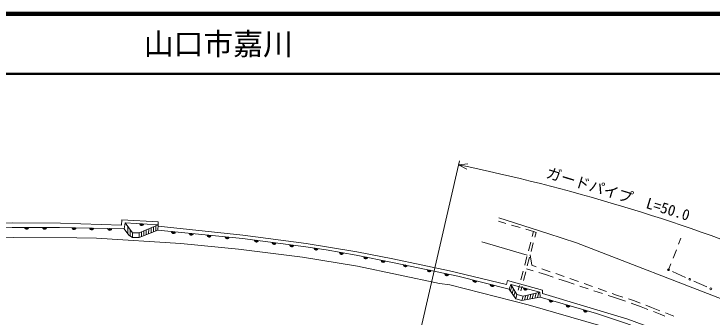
# Model space of a CAD drawing. Units: millimetres, scale not verified. Extents: x 40000 to 680000, y 20000 to 380000.
# Drawn here: x 383274 to 500271, y 329304 to 380000 of the extents above; entities that cross this region are included whole.
import ezdxf
from ezdxf.enums import TextEntityAlignment as Align

# ---------------------------------------------------------------- set-up
doc = ezdxf.new("R2010")
doc.units = ezdxf.units.MM
doc.header["$LTSCALE"] = 1000
for name, color, linetype, lineweight in [('M-BGD', 7, 'Continuous', 13), ('M-STR-HTXT', 7, 'Continuous', 13), ('M-TTL', 2, 'Continuous', 140), ('M-TTL-LINE', 7, 'Continuous', 50)]:
    doc.layers.add(name, color=color, linetype=linetype, lineweight=lineweight)
doc.layers.add('M-TTL-TXT', color=7, linetype='Continuous')
doc.styles.add('ＭＳ ゴシック', font='')
doc.styles.get('ＭＳ ゴシック').set_extended_font_data('MS Gothic')

msp = doc.modelspace()

# ---------------------------------------------------------------- linework, layer by layer
at = {"layer": 'M-BGD'}
for p, q in [((465718, 344972), (464459, 345348)), ((402352, 344445), (402338, 343260)), ((405842, 343222), (405853, 344077)), ((406244, 343376), (406255, 344247)), ((406646, 343529), (406657, 344416)), ((407048, 343683), (407059, 344586)), ((468114, 344259), (466676, 344687)), ((470331, 343598), (469072, 343973)), ((402746, 343928), (402733, 342864)), ((404637, 342762), (404647, 343567)), ((405038, 342915), (405049, 343737)), ((405440, 343069), (405451, 343907)), ((470125, 342800), (470331, 343598)), ((470331, 343598), (470768, 343444)), ((470768, 343444), (470570, 342679)), ((469314, 339659), (461716, 341878)), ((469500, 340380), (469875, 341832)), ((470319, 341711), (469942, 340259)), ((477546, 341687), (507012, 330308)), ((494668, 341474), (495064, 342474)), ((420904, 340671), (431657, 339316)), ((493747, 339149), (494299, 340544)), ((468876, 337959), (469250, 339411)), ((469805, 339729), (470058, 337980)), ((469691, 339291), (469314, 337839)), ((492983, 337219), (493379, 338219)), ((468251, 335538), (468626, 336991)), ((470309, 337035), (469193, 337372)), ((470058, 337980), (470796, 337720)), ((471739, 337387), (473154, 336888)), ((469063, 336871), (468686, 335419)), ((472382, 336408), (471266, 336745)), ((473654, 335975), (472382, 336408)), ((474097, 336556), (475511, 336057)), ((493666, 336910), (495839, 335930)), ((475871, 335219), (474600, 335653)), ((477138, 334802), (475871, 335219)), ((476454, 335724), (477869, 335225)), ((478812, 334892), (480226, 334393)), ((497207, 335313), (499380, 334332)), ((466698, 334497), (466484, 333677)), ((466988, 334024), (466782, 333231)), ((467278, 333551), (467079, 332784)), ((467795, 333772), (468001, 334570)), ((468435, 334451), (468237, 333686)), ((479513, 334019), (478088, 334489)), ((481887, 333236), (480462, 333706)), ((481170, 334061), (482584, 333562)), ((469037, 332910), (468840, 332152)), ((469476, 333010), (469274, 332233)), ((469915, 333110), (469709, 332314)), ((470355, 333209), (470143, 332395)), ((470794, 333309), (470577, 332477)), ((471233, 333409), (471012, 332558)), ((484103, 332505), (482837, 332923)), ((483527, 333229), (484265, 332969)), ((485777, 331927), (484103, 332505)), ((484265, 332969), (485295, 332632)), ((486246, 332321), (487276, 331984)), ((488397, 331023), (486723, 331601)), ((487276, 331984), (488231, 331618)), ((489165, 331261), (490120, 330895)), ((489532, 330580), (488397, 331023)), ((490120, 330895), (491512, 330356)), ((491599, 329773), (490464, 330216)), ((492445, 329995), (493843, 329453)), ((492375, 329469), (491599, 329773))]:
    msp.add_line(p, q, dxfattribs=at)
for points in [[(315071, 339485), (329380, 341348), (338354, 342449), (347668, 343380), (357066, 344142), (364347, 344565), (368834, 344735), (382974, 345073), (391069, 345009), (401285, 344662), (401346, 345581), (407463, 345226), (407442, 344481)], [(477546, 341687), (472761, 343289), (464533, 345913)], [(314978, 338683), (329479, 340565), (338442, 341664), (347737, 342689), (353146, 343154), (357120, 343355), (364378, 343851), (368887, 344017), (382974, 344284), (390884, 344290), (401765, 344041), (401897, 345043), (407450, 344751)], [(407442, 344481), (421649, 342988), (432258, 341600), (440751, 340192), (446761, 339058), (456260, 337046), (465806, 334728), (466006, 335399), (471874, 333813), (471868, 333212)], [(407402, 343818), (421582, 342427), (432175, 341042), (435623, 340521), (440653, 339636), (446716, 338437), (451043, 337552), (457652, 336113), (466288, 333971), (466540, 334755), (471424, 333453)], [(276886, 331019), (280866, 331357), (295767, 333643), (329159, 338731), (338338, 339914), (350638, 341130), (355667, 341551), (361475, 341895), (369153, 342297), (376440, 342516), (383223, 342597), (393791, 342564), (397092, 342486), (411241, 341585), (420904, 340671)], [(431657, 339316), (440841, 337824), (454601, 334913), (456320, 334666), (469460, 331365), (483762, 327231), (490814, 324498), (495793, 322437), (505218, 317920)], [(471440, 332638), (480892, 329888), (485922, 328197), (489936, 326708), (497197, 323599), (505330, 319859)], [(471868, 333212), (486171, 328942), (490236, 327434), (504921, 320744), (505372, 320588)]]:
    msp.add_lwpolyline(points, dxfattribs=at)
for points in [[(403140, 343411), (403130, 342622), (402544, 342979), (401765, 344041), (401897, 345043)], [(404235, 342608), (404244, 343398), (407450, 344751), (407402, 343818)], [(403140, 343411), (404244, 343398), (404235, 342608), (403130, 342622)], [(467568, 333077), (467376, 332338), (466288, 333971), (466540, 334755)], [(468598, 332810), (468405, 332071), (471440, 332638), (471424, 333453)], [(467568, 333077), (468598, 332810), (468405, 332071), (467376, 332338)]]:
    msp.add_lwpolyline(points, close=True, dxfattribs=at)
for centre in [(492983, 337219), (496523, 335621), (500063, 334024)]:
    msp.add_circle(centre, 150, dxfattribs=at)
for centre, radius, start, end in [((385429, 344340), 354, 188.84236, 351.24754), ((385429, 344340), 283, 191.0664, 349.0235), ((385429, 344340), 212, 194.81272, 345.27717), ((385429, 344340), 142, 202.52445, 337.56544), ((385429, 344340), 100, 212.84212, 327.24778), ((388429, 344342), 354, 188.84236, 351.24754), ((388429, 344342), 283, 191.0664, 349.0235), ((388429, 344342), 212, 194.81272, 345.27717), ((388429, 344342), 142, 202.52445, 337.56544), ((388429, 344342), 100, 212.84212, 327.24778), ((393327, 344288), 354, 187.48613, 349.89131), ((393327, 344288), 283, 189.71017, 347.66727), ((393327, 344288), 212, 193.4565, 343.92094), ((393327, 344288), 142, 201.16823, 336.20921), ((393327, 344288), 100, 211.48589, 325.89155), ((396326, 344220), 354, 187.48613, 349.89131), ((396326, 344220), 283, 189.71017, 347.66727), ((396326, 344220), 212, 193.4565, 343.92094), ((396326, 344220), 142, 201.16823, 336.20921), ((396326, 344220), 100, 211.48589, 325.89155), ((399325, 344151), 354, 187.48613, 349.89131), ((399325, 344151), 283, 189.71017, 347.66727), ((399325, 344151), 212, 193.4565, 343.92094), ((399325, 344151), 142, 201.16823, 336.20921), ((399325, 344151), 100, 211.48589, 325.89155), ((404676, 344951), 354, 185.79318, 348.19836), ((404676, 344951), 283, 188.01722, 345.97432), ((404676, 344951), 212, 191.76354, 342.22799), ((404676, 344951), 142, 199.47527, 334.51626), ((404676, 344951), 100, 209.79294, 324.1986), ((410019, 343616), 354, 183.19347, 345.59865), ((410019, 343616), 283, 185.41751, 343.37461), ((410019, 343616), 212, 189.16383, 339.62828), ((410019, 343616), 142, 196.87556, 331.91655), ((410019, 343616), 100, 207.19322, 321.59889), ((413005, 343323), 354, 183.19347, 345.59865), ((413005, 343323), 283, 185.41751, 343.37461), ((413005, 343323), 212, 189.16383, 339.62828), ((413005, 343323), 142, 196.87556, 331.91655), ((413005, 343323), 100, 207.19322, 321.59889), ((415990, 343030), 354, 183.19347, 345.59865), ((415990, 343030), 283, 185.41751, 343.37461), ((415990, 343030), 212, 189.16383, 339.62828), ((415990, 343030), 142, 196.87556, 331.91655), ((415990, 343030), 100, 207.19322, 321.59889), ((418976, 342737), 354, 183.19347, 345.59865), ((418976, 342737), 283, 185.41751, 343.37461), ((418976, 342737), 212, 189.16383, 339.62828), ((418976, 342737), 142, 196.87556, 331.91655), ((418976, 342737), 100, 207.19322, 321.59889), ((423911, 342177), 354, 181.34665, 343.75183), ((423911, 342177), 283, 183.57069, 341.52779), ((423911, 342177), 212, 187.31702, 337.78147), ((423911, 342177), 142, 195.02875, 330.06974), ((423911, 342177), 100, 205.34641, 319.75207), ((426886, 341788), 354, 181.34665, 343.75183), ((426886, 341788), 283, 183.57069, 341.52779), ((426886, 341788), 212, 187.31702, 337.78147), ((426886, 341788), 142, 195.02875, 330.06974), ((426886, 341788), 100, 205.34641, 319.75207), ((429860, 341399), 354, 181.34665, 343.75183), ((429860, 341399), 283, 183.57069, 341.52779), ((429860, 341399), 212, 187.31702, 337.78147), ((429860, 341399), 142, 195.02875, 330.06974), ((429860, 341399), 100, 205.34641, 319.75207), ((433907, 340835), 354, 180.21894, 342.62412), ((433907, 340835), 283, 182.44298, 340.40008), ((433907, 340835), 212, 186.1893, 336.65375), ((433907, 340835), 142, 193.90103, 328.94202), ((433907, 340835), 100, 204.2187, 318.62436), ((438147, 340132), 354, 178.81724, 341.22242), ((438147, 340132), 283, 181.04128, 338.99838), ((438147, 340132), 212, 184.78761, 335.25206), ((438147, 340132), 142, 192.49934, 327.54033), ((438147, 340132), 100, 202.817, 317.22266), ((442224, 339381), 354, 177.60828, 340.01346), ((442224, 339381), 283, 179.83232, 337.78942), ((442224, 339381), 212, 183.57865, 334.0431), ((442224, 339381), 142, 191.29038, 326.33137), ((442224, 339381), 100, 201.60804, 316.0137), ((445167, 338799), 354, 177.60828, 340.01346), ((445167, 338799), 283, 179.83232, 337.78942), ((445167, 338799), 212, 183.57865, 334.0431), ((445167, 338799), 142, 191.29038, 326.33137), ((445167, 338799), 100, 201.60804, 316.0137), ((448891, 338047), 354, 177.23734, 339.64251), ((448891, 338047), 283, 179.46137, 337.41848), ((448891, 338047), 212, 183.2077, 333.67215), ((448891, 338047), 142, 190.91943, 325.96042), ((448891, 338047), 100, 201.23709, 315.64276), ((452893, 337205), 354, 176.51517, 338.92034), ((452893, 337205), 283, 178.7392, 336.6963), ((452893, 337205), 212, 182.48553, 332.94998), ((452893, 337205), 142, 190.19726, 325.23825), ((452893, 337205), 100, 200.51492, 314.92059), ((455825, 336566), 354, 176.51517, 338.92034), ((455825, 336566), 283, 178.7392, 336.6963), ((455825, 336566), 212, 182.48553, 332.94998), ((455825, 336566), 142, 190.19726, 325.23825), ((455825, 336566), 100, 200.51492, 314.92059), ((460527, 335456), 354, 174.86788, 337.27306), ((460527, 335456), 283, 177.09192, 335.04902), ((460527, 335456), 212, 180.83824, 331.30269), ((460527, 335456), 142, 188.54997, 323.59096), ((460527, 335456), 100, 198.86763, 313.2733), ((463439, 334734), 354, 174.86788, 337.27306), ((463439, 334734), 283, 177.09192, 335.04902), ((463439, 334734), 212, 180.83824, 331.30269), ((463439, 334734), 142, 188.54997, 323.59096), ((463439, 334734), 100, 198.86763, 313.2733), ((468996, 334156), 354, 173.87084, 336.27602), ((468996, 334156), 283, 176.09488, 334.05198), ((468996, 334156), 212, 179.84121, 330.30565), ((468996, 334156), 142, 187.55294, 322.59392), ((468996, 334156), 100, 197.8706, 312.27626), ((473300, 332153), 354, 172.57874, 334.98392), ((473300, 332153), 283, 174.80278, 332.75988), ((473300, 332153), 212, 178.54911, 329.01356), ((473300, 332153), 142, 186.26084, 321.30183), ((473300, 332153), 100, 196.5785, 310.98416), ((476181, 331315), 354, 172.57874, 334.98392), ((476181, 331315), 283, 174.80278, 332.75988), ((476181, 331315), 212, 178.54911, 329.01356), ((476181, 331315), 142, 186.26084, 321.30183), ((476181, 331315), 100, 196.5785, 310.98416), ((479061, 330477), 354, 172.57874, 334.98392), ((479061, 330477), 283, 174.80278, 332.75988), ((479061, 330477), 212, 178.54911, 329.01356), ((479061, 330477), 142, 186.26084, 321.30183), ((479061, 330477), 100, 196.5785, 310.98416)]:
    msp.add_arc(centre, radius, start, end, dxfattribs=at)
at = {"layer": 'M-STR-HTXT'}
for p, q in [((450251, 322030), (457951, 355426)), ((457799, 354768), (459359, 354905)), ((457799, 354768), (459177, 354023))]:
    msp.add_line(p, q, dxfattribs=at)
msp.add_arc((393286, 42817), 318552, 68.19207, 78.31568, dxfattribs=at)
at = {"layer": 'M-TTL'}
msp.add_line((680000, 380000), (40000, 380000), dxfattribs=at)
at = {"layer": 'M-TTL-LINE'}
msp.add_line((40000, 370000), (680000, 370000), dxfattribs=at)

# ---------------------------------------------------------------- texts
at = {"layer": 'M-STR-HTXT', "style": 'ＭＳ ゴシック'}
msp.add_text('ガードパイプ  L=50.0', height=1833, rotation=343.041, dxfattribs=at).set_placement((484537, 349901), align=Align.MIDDLE_CENTER)
at = {"layer": 'M-TTL-TXT', "style": 'ＭＳ ゴシック'}
msp.add_text('山口市嘉川', height=3666, dxfattribs=at).set_placement((405024, 375000), align=Align.MIDDLE_LEFT)

doc.saveas('drawing.dxf')
